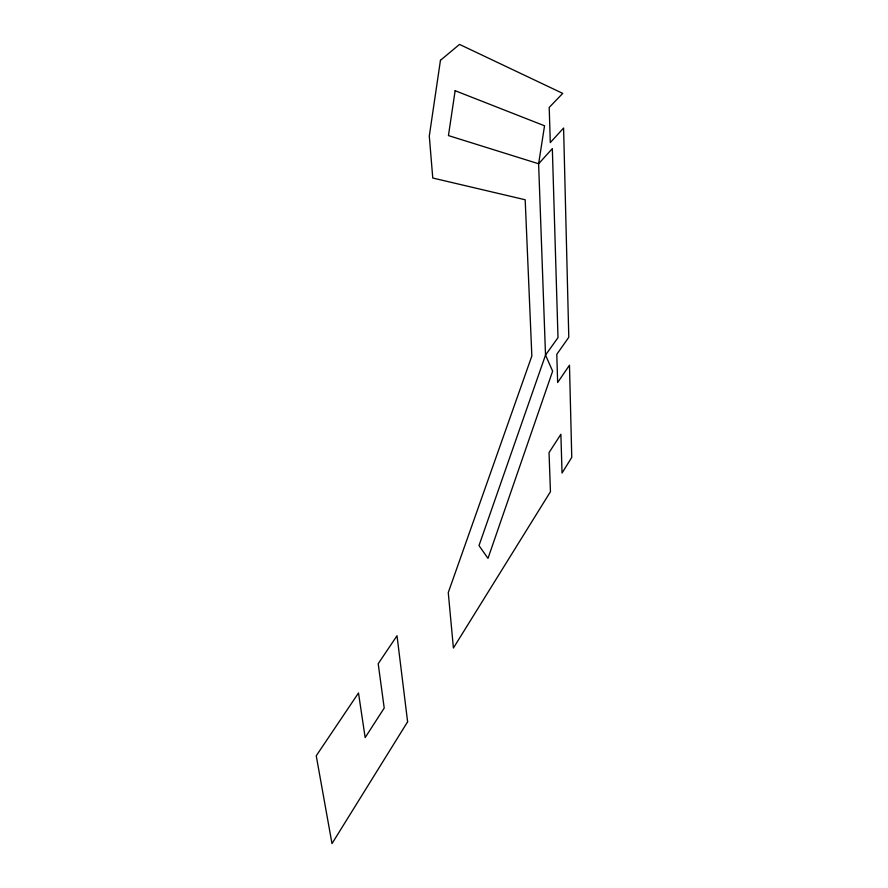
<?xml version="1.0" encoding="UTF-8"?>
<svg xmlns="http://www.w3.org/2000/svg" width="888" height="888" viewBox="0 0 888 888"><rect width="100%" height="100%" fill="white"/><g stroke="black" fill="none" stroke-linecap="round" stroke-linejoin="round"><path stroke-width="1.33" d="M440.448 60.34L429.293 136.053L432.767 178.022L525.185 199.756L531.845 355.999L448.262 592.585L453.413 648.018L550.449 491.697L549.039 452.614L560.883 434.276L562.037 473.038L571.761 457.376L569.474 365.212L557.653 382.517L556.787 354.334L568.786 337.296L563.591 128.038L550.283 142.591L549.206 107.448L562.726 93.384L459.507 44.4L440.448 60.34M455.133 90.709L448.451 135.587L538.616 163.769L552.336 148.596L557.997 337.651L545.521 355.078L478.998 545.587L487.989 558.374L552.636 371.162L545.521 355.078L538.616 163.769L544.544 125.796L455.133 90.709M407.614 721.789L331.99 843.6L316.239 755.799L358.497 692.984L365.157 737.595L384.215 708.058L378.199 663.713L397.014 635.741L407.614 721.789"/></g></svg>
